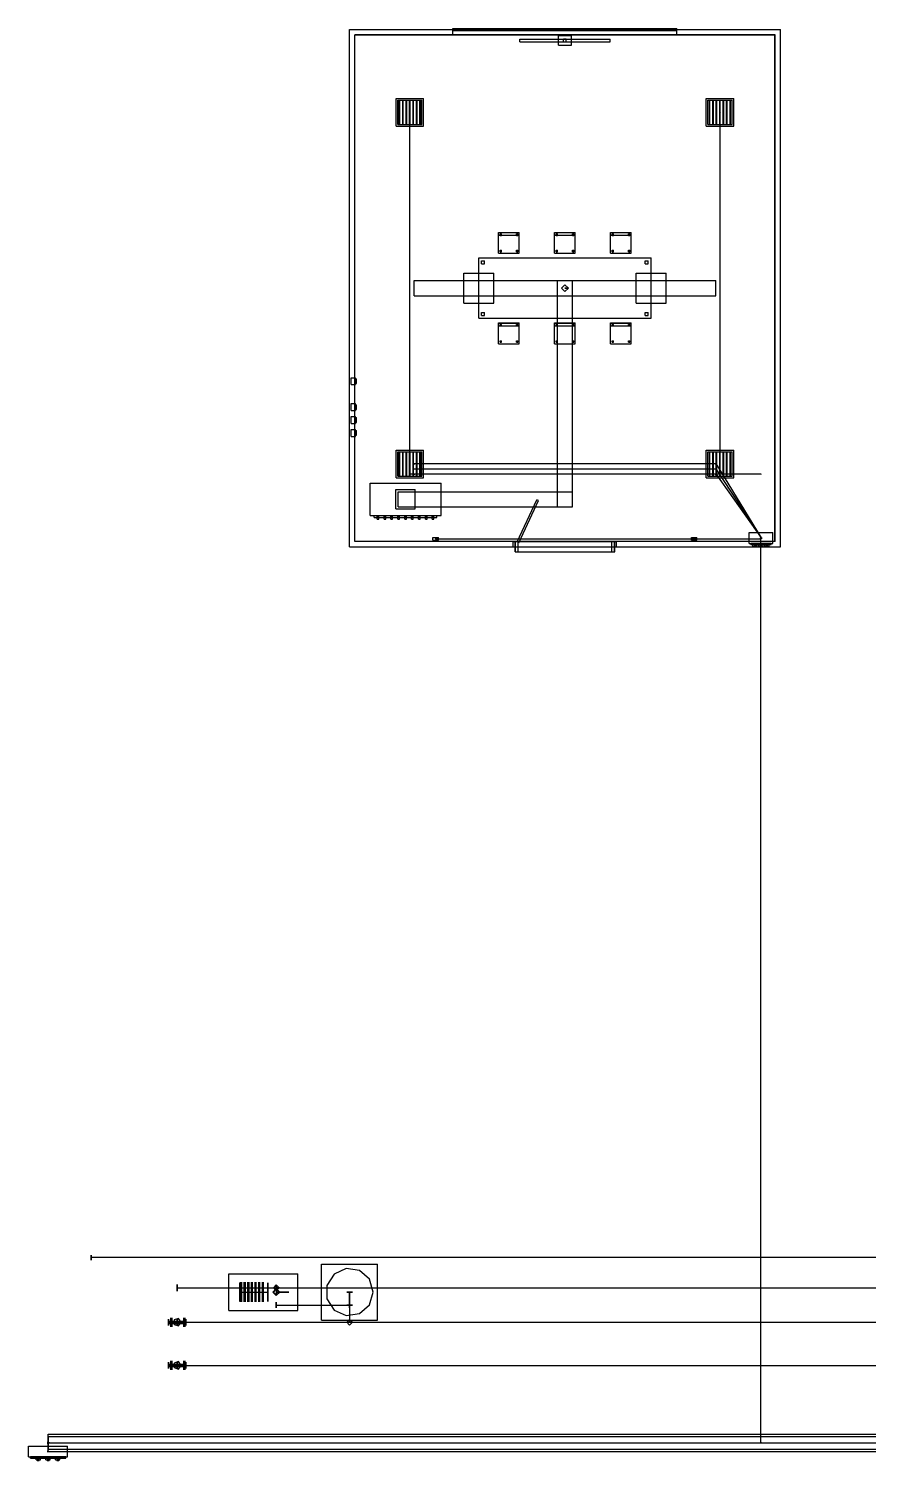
# Model space of a CAD drawing. Header units: millimetres. Extents: x -91450 to 91080, y -35205 to 6022.
# Drawn here: x -91450 to -71956, y -35205 to -1978 of the extents above; entities that cross this region are included whole.
import ezdxf

# ---------------------------------------------------------------- set-up
doc = ezdxf.new("R2010")
doc.units = ezdxf.units.MM

msp = doc.modelspace()

# ---------------------------------------------------------------- linework, layer by layer
at = {"layer": 'electrical'}
for p, q in [((-82592.21, -3920), (-82607.79, -3920)), ((-82607.79, -3920), (-82600, -3920)), ((-82600, -3920), (-82592.21, -3920)), ((-82600, -12320), (-82600, -3920)), ((-75392.21, -3920), (-75407.79, -3920)), ((-75407.79, -3920), (-75400, -3920)), ((-75400, -3920), (-75392.21, -3920)), ((-75400, -12320), (-75400, -3920)), ((-82500, -12091.26), (-82500, -12068.74)), ((-82500, -12068.74), (-82500, -12080)), ((-82500, -12080), (-82500, -12091.26)), ((-75500, -12080), (-82500, -12080)), ((-82500, -12211.26), (-82500, -12188.74)), ((-82500, -12188.74), (-82500, -12200)), ((-82500, -12200), (-82500, -12211.26)), ((-75500, -12200), (-82500, -12200)), ((-75488.9, -12073.23), (-75505.55, -12083.39)), ((-75505.55, -12083.39), (-75488.9, -12073.23)), ((-75505.55, -12083.39), (-75505.55, -12083.39)), ((-75489.13, -12192.87), (-75505.43, -12203.57)), ((-75505.43, -12203.57), (-75489.13, -12192.87)), ((-75505.43, -12203.57), (-75505.43, -12203.57)), ((-75500, -12091.26), (-75500, -12068.74)), ((-75500, -12068.74), (-75500, -12080)), ((-75500, -12080), (-75500, -12091.26)), ((-75500, -12080), (-75485.96, -12080)), ((-75485.96, -12080), (-75500, -12080)), ((-75500, -12211.26), (-75500, -12188.74)), ((-75500, -12188.74), (-75500, -12200)), ((-75500, -12200), (-75500, -12211.26)), ((-75500, -12200), (-75485.96, -12200)), ((-75485.96, -12200), (-75500, -12200)), ((-74439.13, -13792.87), (-75489.13, -12192.87)), ((-74438.9, -13793.23), (-75488.9, -12073.23)), ((-82592.21, -12320), (-82607.79, -12320)), ((-82607.79, -12320), (-82600, -12320)), ((-82600, -12327.79), (-82600, -12312.21)), ((-82600, -12312.21), (-82600, -12320)), ((-82600, -12320), (-82600, -12327.79)), ((-74450, -12320), (-82600, -12320)), ((-82600, -12320), (-82592.21, -12320)), ((-82500, -12331.26), (-82500, -12308.74)), ((-82500, -12308.74), (-82500, -12320)), ((-82500, -12320), (-82500, -12331.26)), ((-75500, -12320), (-82500, -12320)), ((-75489.4, -12312.48), (-75505.3, -12323.76)), ((-75505.3, -12323.76), (-75489.4, -12312.48)), ((-75505.3, -12323.76), (-75505.3, -12323.76)), ((-75500, -12331.26), (-75500, -12308.74)), ((-75500, -12308.74), (-75500, -12320)), ((-75500, -12320), (-75500, -12331.26)), ((-75500, -12320), (-75485.96, -12320)), ((-75485.96, -12320), (-75500, -12320)), ((-74439.4, -13792.48), (-75489.4, -12312.48)), ((-75392.21, -12320), (-75407.79, -12320)), ((-75407.79, -12320), (-75400, -12320)), ((-75400, -12320), (-75392.21, -12320)), ((-74450, -12327.79), (-74450, -12312.21)), ((-74450, -12312.21), (-74450, -12320)), ((-74450, -12320), (-74450, -12327.79)), ((-82065, -13850), (-82065, -13790)), ((-82065, -13790), (-81935, -13790)), ((-82065, -13850), (-81935, -13850)), ((-81991, -13820), (-82004.5, -13812.21)), ((-82004.5, -13812.21), (-82004.5, -13827.79)), ((-82004.5, -13827.79), (-81991, -13820)), ((-82000, -13827.79), (-82000, -13812.21)), ((-82000, -13812.21), (-82000, -13820)), ((-82000, -13820), (-74450, -13820)), ((-82000, -13820), (-82000, -13827.79)), ((-82000, -13820), (-81990.28, -13820)), ((-81990.28, -13820), (-82000, -13820)), ((-81935, -13850), (-81935, -13790)), ((-76065, -13850), (-76065, -13790)), ((-76065, -13790), (-75935, -13790)), ((-76065, -13850), (-75935, -13850)), ((-75991, -13820), (-76004.5, -13812.21)), ((-76004.5, -13812.21), (-76004.5, -13827.79)), ((-76004.5, -13827.79), (-75991, -13820)), ((-76000, -13827.79), (-76000, -13812.21)), ((-76000, -13812.21), (-76000, -13820)), ((-76000, -13820), (-74450, -13820)), ((-76000, -13820), (-76000, -13827.79)), ((-76000, -13820), (-75990.28, -13820)), ((-75990.28, -13820), (-76000, -13820)), ((-75935, -13850), (-75935, -13790)), ((-74725, -13925), (-74725, -13675)), ((-74725, -13675), (-74175, -13675)), ((-74725, -13925), (-74175, -13925)), ((-74685, -13952.5), (-74685, -13917.5)), ((-74685, -13917.5), (-74215, -13917.5)), ((-74685, -13952.5), (-74215, -13952.5)), ((-74637.5, -13990), (-74637.5, -13950)), ((-74637.5, -13950), (-74537.5, -13950)), ((-74537.5, -13990), (-74537.5, -13950)), ((-74500, -13990), (-74500, -13950)), ((-74500, -13950), (-74400, -13950)), ((-74468, -13800), (-74441, -13784.41)), ((-74441, -13815.59), (-74468, -13800)), ((-74434.41, -13800), (-74465.59, -13800)), ((-74465.59, -13800), (-74450, -13800)), ((-74437, -13800), (-74456.5, -13788.74)), ((-74456.5, -13788.74), (-74456.5, -13811.26)), ((-74437, -13800), (-74456.5, -13788.74)), ((-74456.5, -13788.74), (-74456.5, -13811.26)), ((-74437, -13800), (-74456.5, -13788.74)), ((-74456.5, -13788.74), (-74456.5, -13811.26)), ((-74456.5, -13811.26), (-74437, -13800)), ((-74456.5, -13811.26), (-74437, -13800)), ((-74456.5, -13811.26), (-74437, -13800)), ((-74438.9, -13793.23), (-74455.55, -13803.39)), ((-74455.55, -13803.39), (-74438.9, -13793.23)), ((-74455.55, -13803.39), (-74455.55, -13803.39)), ((-74439.13, -13792.87), (-74455.43, -13803.57)), ((-74455.43, -13803.57), (-74439.13, -13792.87)), ((-74455.43, -13803.57), (-74455.43, -13803.57)), ((-74439.4, -13792.48), (-74455.3, -13803.76)), ((-74455.3, -13803.76), (-74439.4, -13792.48)), ((-74455.3, -13803.76), (-74455.3, -13803.76)), ((-74450, -13800), (-74434.41, -13800)), ((-74450, -34800), (-74450, -13800)), ((-74450, -13800), (-74430.56, -13800)), ((-74430.56, -13800), (-74450, -13800)), ((-74450, -13800), (-74435.96, -13800)), ((-74435.96, -13800), (-74450, -13800)), ((-74450, -13800), (-74435.96, -13800)), ((-74435.96, -13800), (-74450, -13800)), ((-74450, -13800), (-74435.96, -13800)), ((-74435.96, -13800), (-74450, -13800)), ((-74450, -13827.79), (-74450, -13812.21)), ((-74450, -13812.21), (-74450, -13820)), ((-74450, -13827.79), (-74450, -13812.21)), ((-74450, -13812.21), (-74450, -13820)), ((-74450, -13820), (-74450, -13827.79)), ((-74450, -13820), (-74450, -13827.79)), ((-74441, -13784.41), (-74441, -13815.59)), ((-74400, -13990), (-74400, -13950)), ((-74362.5, -13990), (-74362.5, -13950)), ((-74362.5, -13950), (-74262.5, -13950)), ((-74262.5, -13990), (-74262.5, -13950)), ((-74215, -13952.5), (-74215, -13917.5)), ((-74175, -13925), (-74175, -13675)), ((-74637.5, -13990), (-74537.5, -13990)), ((-74564.12, -13980), (-74610.88, -13980)), ((-74610.88, -13980), (-74587.5, -13980)), ((-74564.12, -14005), (-74610.88, -14005)), ((-74610.88, -14005), (-74587.5, -14005)), ((-74587.5, -13980), (-74587.5, -14005)), ((-74587.5, -13980), (-74564.12, -13980)), ((-74587.5, -14005), (-74564.12, -14005)), ((-74500, -13990), (-74400, -13990)), ((-74426.62, -13980), (-74473.38, -13980)), ((-74473.38, -13980), (-74450, -13980)), ((-74426.62, -14005), (-74473.38, -14005)), ((-74473.38, -14005), (-74450, -14005)), ((-74450, -13980), (-74450, -14005)), ((-74450, -13980), (-74426.62, -13980)), ((-74450, -14005), (-74426.62, -14005)), ((-74362.5, -13990), (-74262.5, -13990)), ((-74289.12, -13980), (-74335.88, -13980)), ((-74335.88, -13980), (-74312.5, -13980)), ((-74289.12, -14005), (-74335.88, -14005)), ((-74335.88, -14005), (-74312.5, -14005)), ((-74312.5, -13980), (-74312.5, -14005)), ((-74312.5, -13980), (-74289.12, -13980)), ((-74312.5, -14005), (-74289.12, -14005)), ((-91450, -35125), (-91450, -34875)), ((-91450, -34875), (-90550, -34875)), ((-90978.35, -34800), (-91021.65, -34800)), ((-91021.65, -34800), (-91000, -34800)), ((-90975, -34800), (-91012.5, -34778.35)), ((-91012.5, -34778.35), (-91012.5, -34821.65)), ((-91012.5, -34821.65), (-90975, -34800)), ((-91000, -34650), (-91000, -34600)), ((-91000, -35000), (-91000, -34600)), ((-91000, -34600), (91000, -34600)), ((-91000, -34650), (-91000, -34950)), ((-91000, -34650), (91000, -34650)), ((-91000, -34815.59), (-91000, -34784.41)), ((-91000, -34784.41), (-91000, -34800)), ((-91000, -34800), (91000, -34800)), ((-91000, -34800), (-91000, -34815.59)), ((-91000, -34800), (-90978.35, -34800)), ((-91000, -35000), (-91000, -34800)), ((-91000, -34800), (-90973, -34800)), ((-90973, -34800), (-91000, -34800)), ((-90550, -35125), (-90550, -34875)), ((-74434.41, -34800), (-74465.59, -34800)), ((-74465.59, -34800), (-74450, -34800)), ((-74450, -34800), (-74434.41, -34800)), ((-91450, -35125), (-90550, -35125)), ((-91410, -35152.5), (-91410, -35117.5)), ((-91410, -35117.5), (-90590, -35117.5)), ((-91410, -35152.5), (-90590, -35152.5)), ((-91275, -35190), (-91275, -35150)), ((-91275, -35150), (-91175, -35150)), ((-91275, -35190), (-91175, -35190)), ((-91201.62, -35180), (-91248.38, -35180)), ((-91248.38, -35180), (-91225, -35180)), ((-91201.62, -35205), (-91248.38, -35205)), ((-91248.38, -35205), (-91225, -35205)), ((-91225, -35180), (-91225, -35205)), ((-91225, -35180), (-91201.62, -35180)), ((-91225, -35205), (-91201.62, -35205)), ((-91175, -35190), (-91175, -35150)), ((-91050, -35190), (-91050, -35150)), ((-91050, -35150), (-90950, -35150)), ((-91050, -35190), (-90950, -35190)), ((-90976.62, -35180), (-91023.38, -35180)), ((-91023.38, -35180), (-91000, -35180)), ((-90976.62, -35205), (-91023.38, -35205)), ((-91023.38, -35205), (-91000, -35205)), ((-90978.35, -35000), (-91021.65, -35000)), ((-91021.65, -35000), (-91000, -35000)), ((-91000, -35000), (-91000, -34950)), ((91000, -34950), (-91000, -34950)), ((-91000, -35000), (91000, -35000)), ((-91000, -35000), (-90978.35, -35000)), ((-91000, -35180), (-91000, -35205)), ((-91000, -35180), (-90976.62, -35180)), ((-91000, -35205), (-90976.62, -35205)), ((-90950, -35190), (-90950, -35150)), ((-90825, -35190), (-90825, -35150)), ((-90825, -35150), (-90725, -35150)), ((-90825, -35190), (-90725, -35190)), ((-90751.62, -35180), (-90798.38, -35180)), ((-90798.38, -35180), (-90775, -35180)), ((-90751.62, -35205), (-90798.38, -35205)), ((-90798.38, -35205), (-90775, -35205)), ((-90775, -35180), (-90775, -35205)), ((-90775, -35180), (-90751.62, -35180)), ((-90775, -35205), (-90751.62, -35205)), ((-90725, -35190), (-90725, -35150)), ((-90590, -35152.5), (-90590, -35117.5))]:
    msp.add_line(p, q, dxfattribs=at)
at = {"layer": 'hvac'}
for p, q in [((-82500, -8175), (-82500, -7825)), ((-82500, -7825), (-75500, -7825)), ((-81350, -8350), (-81350, -7650)), ((-81350, -7650), (-80650, -7650)), ((-80650, -8350), (-80650, -7650)), ((-79175, -13075), (-79175, -7825)), ((-79175, -7825), (-78825, -7825)), ((-78825, -13075), (-78825, -7825)), ((-77350, -8350), (-77350, -7650)), ((-77350, -7650), (-76650, -7650)), ((-76650, -8350), (-76650, -7650)), ((-75500, -8175), (-75500, -7825)), ((-82500, -8175), (-75500, -8175)), ((-81350, -8350), (-80650, -8350)), ((-77350, -8350), (-76650, -8350)), ((-83525, -13275), (-83525, -12525)), ((-83525, -12525), (-81875, -12525)), ((-81875, -13275), (-81875, -12525)), ((-82925, -13125), (-82925, -12675)), ((-82925, -12675), (-82475, -12675)), ((-82875, -13075), (-82875, -12725)), ((-82875, -12725), (-78825, -12725)), ((-82475, -13125), (-82475, -12675)), ((-78825, -13075), (-78825, -12725)), ((-83525, -13275), (-81875, -13275)), ((-83425, -13320), (-83425, -13280)), ((-83425, -13280), (-81975, -13280)), ((-82925, -13125), (-82475, -13125)), ((-82875, -13075), (-78825, -13075)), ((-81975, -13320), (-81975, -13280)), ((-79175, -13075), (-78825, -13075)), ((-83425, -13320), (-81975, -13320)), ((-83360, -13360), (-83360, -13300)), ((-83360, -13300), (-83320, -13300)), ((-83360, -13360), (-83320, -13360)), ((-83320, -13360), (-83320, -13300)), ((-83200, -13360), (-83200, -13300)), ((-83200, -13300), (-83160, -13300)), ((-83200, -13360), (-83160, -13360)), ((-83160, -13360), (-83160, -13300)), ((-83040, -13360), (-83040, -13300)), ((-83040, -13300), (-83000, -13300)), ((-83040, -13360), (-83000, -13360)), ((-83000, -13360), (-83000, -13300)), ((-82880, -13360), (-82880, -13300)), ((-82880, -13300), (-82840, -13300)), ((-82880, -13360), (-82840, -13360)), ((-82840, -13360), (-82840, -13300)), ((-82720, -13360), (-82720, -13300)), ((-82720, -13300), (-82680, -13300)), ((-82720, -13360), (-82680, -13360)), ((-82680, -13360), (-82680, -13300)), ((-82560, -13360), (-82560, -13300)), ((-82560, -13300), (-82520, -13300)), ((-82560, -13360), (-82520, -13360)), ((-82520, -13360), (-82520, -13300)), ((-82400, -13360), (-82400, -13300)), ((-82400, -13300), (-82360, -13300)), ((-82400, -13360), (-82360, -13360)), ((-82360, -13360), (-82360, -13300)), ((-82240, -13360), (-82240, -13300)), ((-82240, -13300), (-82200, -13300)), ((-82240, -13360), (-82200, -13360)), ((-82200, -13360), (-82200, -13300)), ((-82080, -13360), (-82080, -13300)), ((-82080, -13300), (-82040, -13300)), ((-82080, -13360), (-82040, -13360)), ((-82040, -13360), (-82040, -13300))]:
    msp.add_line(p, q, dxfattribs=at)
at = {"layer": 'interiors'}
for p, q in [((-81600, -2022.5), (-81600, -1977.5)), ((-81600, -1977.5), (-76400, -1977.5)), ((-76400, -2022.5), (-76400, -1977.5)), ((-84000, -14000), (-84000, -2000)), ((-84000, -2000), (-74000, -2000)), ((-74120, -2120), (-83880, -2120)), ((-83880, -13880), (-83880, -2120)), ((-83875, -13875), (-83875, -2125)), ((-83875, -2125), (-74125, -2125)), ((-81600, -2000), (-76400, -2000)), ((-81600, -2120), (-81600, -2000)), ((-81600, -2022.5), (-76400, -2022.5)), ((-81600, -2120), (-76400, -2120)), ((-80050, -2280), (-80050, -2220)), ((-80050, -2220), (-77950, -2220)), ((-80050, -2280), (-77950, -2280)), ((-79150, -2360), (-79150, -2140)), ((-79150, -2140), (-78850, -2140)), ((-79030, -2285), (-79030, -2215)), ((-79030, -2215), (-78970, -2215)), ((-79030, -2285), (-78970, -2285)), ((-78970, -2285), (-78970, -2215)), ((-78850, -2360), (-78850, -2140)), ((-77950, -2280), (-77950, -2220)), ((-76400, -2120), (-76400, -2000)), ((-74125, -13875), (-74125, -2125)), ((-74120, -13880), (-74120, -2120)), ((-74000, -14000), (-74000, -2000)), ((-79150, -2360), (-78850, -2360)), ((-80540, -6772.5), (-80540, -6707.5)), ((-80540, -6707.5), (-80060, -6707.5)), ((-80540, -7190), (-80540, -6710)), ((-80540, -6710), (-80060, -6710)), ((-80540, -6772.5), (-80060, -6772.5)), ((-80507.5, -6777.5), (-80507.5, -6742.5)), ((-80507.5, -6742.5), (-80472.5, -6742.5)), ((-80507.5, -6777.5), (-80472.5, -6777.5)), ((-80472.5, -6777.5), (-80472.5, -6742.5)), ((-80127.5, -6777.5), (-80127.5, -6742.5)), ((-80127.5, -6742.5), (-80092.5, -6742.5)), ((-80127.5, -6777.5), (-80092.5, -6777.5)), ((-80092.5, -6777.5), (-80092.5, -6742.5)), ((-80060, -6772.5), (-80060, -6707.5)), ((-80060, -7190), (-80060, -6710)), ((-79240, -6772.5), (-79240, -6707.5)), ((-79240, -6707.5), (-78760, -6707.5)), ((-79240, -7190), (-79240, -6710)), ((-79240, -6710), (-78760, -6710)), ((-79240, -6772.5), (-78760, -6772.5)), ((-79207.5, -6777.5), (-79207.5, -6742.5)), ((-79207.5, -6742.5), (-79172.5, -6742.5)), ((-79207.5, -6777.5), (-79172.5, -6777.5)), ((-79172.5, -6777.5), (-79172.5, -6742.5)), ((-78827.5, -6777.5), (-78827.5, -6742.5)), ((-78827.5, -6742.5), (-78792.5, -6742.5)), ((-78827.5, -6777.5), (-78792.5, -6777.5)), ((-78792.5, -6777.5), (-78792.5, -6742.5)), ((-78760, -6772.5), (-78760, -6707.5)), ((-78760, -7190), (-78760, -6710)), ((-77940, -6772.5), (-77940, -6707.5)), ((-77940, -6707.5), (-77460, -6707.5)), ((-77940, -7190), (-77940, -6710)), ((-77940, -6710), (-77460, -6710)), ((-77940, -6772.5), (-77460, -6772.5)), ((-77907.5, -6777.5), (-77907.5, -6742.5)), ((-77907.5, -6742.5), (-77872.5, -6742.5)), ((-77907.5, -6777.5), (-77872.5, -6777.5)), ((-77872.5, -6777.5), (-77872.5, -6742.5)), ((-77527.5, -6777.5), (-77527.5, -6742.5)), ((-77527.5, -6742.5), (-77492.5, -6742.5)), ((-77527.5, -6777.5), (-77492.5, -6777.5)), ((-77492.5, -6777.5), (-77492.5, -6742.5)), ((-77460, -6772.5), (-77460, -6707.5)), ((-77460, -7190), (-77460, -6710)), ((-81000, -8700), (-81000, -7300)), ((-81000, -7300), (-77000, -7300)), ((-80540, -7190), (-80060, -7190)), ((-80507.5, -7157.5), (-80507.5, -7122.5)), ((-80507.5, -7122.5), (-80472.5, -7122.5)), ((-80507.5, -7157.5), (-80472.5, -7157.5)), ((-80472.5, -7157.5), (-80472.5, -7122.5)), ((-80127.5, -7157.5), (-80127.5, -7122.5)), ((-80127.5, -7122.5), (-80092.5, -7122.5)), ((-80127.5, -7157.5), (-80092.5, -7157.5)), ((-80092.5, -7157.5), (-80092.5, -7122.5)), ((-79240, -7190), (-78760, -7190)), ((-79207.5, -7157.5), (-79207.5, -7122.5)), ((-79207.5, -7122.5), (-79172.5, -7122.5)), ((-79207.5, -7157.5), (-79172.5, -7157.5)), ((-79172.5, -7157.5), (-79172.5, -7122.5)), ((-78827.5, -7157.5), (-78827.5, -7122.5)), ((-78827.5, -7122.5), (-78792.5, -7122.5)), ((-78827.5, -7157.5), (-78792.5, -7157.5)), ((-78792.5, -7157.5), (-78792.5, -7122.5)), ((-77940, -7190), (-77460, -7190)), ((-77907.5, -7157.5), (-77907.5, -7122.5)), ((-77907.5, -7122.5), (-77872.5, -7122.5)), ((-77907.5, -7157.5), (-77872.5, -7157.5)), ((-77872.5, -7157.5), (-77872.5, -7122.5)), ((-77527.5, -7157.5), (-77527.5, -7122.5)), ((-77527.5, -7122.5), (-77492.5, -7122.5)), ((-77527.5, -7157.5), (-77492.5, -7157.5)), ((-77492.5, -7157.5), (-77492.5, -7122.5)), ((-77000, -8700), (-77000, -7300)), ((-80935, -7435), (-80935, -7365)), ((-80935, -7365), (-80865, -7365)), ((-80935, -7435), (-80865, -7435)), ((-80865, -7435), (-80865, -7365)), ((-77135, -7435), (-77135, -7365)), ((-77135, -7365), (-77065, -7365)), ((-77135, -7435), (-77065, -7435)), ((-77065, -7435), (-77065, -7365)), ((-80935, -8635), (-80935, -8565)), ((-80935, -8565), (-80865, -8565)), ((-80935, -8635), (-80865, -8635)), ((-80865, -8635), (-80865, -8565)), ((-77135, -8635), (-77135, -8565)), ((-77135, -8565), (-77065, -8565)), ((-77135, -8635), (-77065, -8635)), ((-77065, -8635), (-77065, -8565)), ((-81000, -8700), (-77000, -8700)), ((-80540, -8872.5), (-80540, -8807.5)), ((-80540, -8807.5), (-80060, -8807.5)), ((-80540, -9290), (-80540, -8810)), ((-80540, -8810), (-80060, -8810)), ((-80540, -8872.5), (-80060, -8872.5)), ((-80507.5, -8877.5), (-80507.5, -8842.5)), ((-80507.5, -8842.5), (-80472.5, -8842.5)), ((-80507.5, -8877.5), (-80472.5, -8877.5)), ((-80472.5, -8877.5), (-80472.5, -8842.5)), ((-80127.5, -8877.5), (-80127.5, -8842.5)), ((-80127.5, -8842.5), (-80092.5, -8842.5)), ((-80127.5, -8877.5), (-80092.5, -8877.5)), ((-80092.5, -8877.5), (-80092.5, -8842.5)), ((-80060, -8872.5), (-80060, -8807.5)), ((-80060, -9290), (-80060, -8810)), ((-79240, -8872.5), (-79240, -8807.5)), ((-79240, -8807.5), (-78760, -8807.5)), ((-79240, -9290), (-79240, -8810)), ((-79240, -8810), (-78760, -8810)), ((-79240, -8872.5), (-78760, -8872.5)), ((-79207.5, -8877.5), (-79207.5, -8842.5)), ((-79207.5, -8842.5), (-79172.5, -8842.5)), ((-79207.5, -8877.5), (-79172.5, -8877.5)), ((-79172.5, -8877.5), (-79172.5, -8842.5)), ((-78827.5, -8877.5), (-78827.5, -8842.5)), ((-78827.5, -8842.5), (-78792.5, -8842.5)), ((-78827.5, -8877.5), (-78792.5, -8877.5)), ((-78792.5, -8877.5), (-78792.5, -8842.5)), ((-78760, -8872.5), (-78760, -8807.5)), ((-78760, -9290), (-78760, -8810)), ((-77940, -8872.5), (-77940, -8807.5)), ((-77940, -8807.5), (-77460, -8807.5)), ((-77940, -9290), (-77940, -8810)), ((-77940, -8810), (-77460, -8810)), ((-77940, -8872.5), (-77460, -8872.5)), ((-77907.5, -8877.5), (-77907.5, -8842.5)), ((-77907.5, -8842.5), (-77872.5, -8842.5)), ((-77907.5, -8877.5), (-77872.5, -8877.5)), ((-77872.5, -8877.5), (-77872.5, -8842.5)), ((-77527.5, -8877.5), (-77527.5, -8842.5)), ((-77527.5, -8842.5), (-77492.5, -8842.5)), ((-77527.5, -8877.5), (-77492.5, -8877.5)), ((-77492.5, -8877.5), (-77492.5, -8842.5)), ((-77460, -8872.5), (-77460, -8807.5)), ((-77460, -9290), (-77460, -8810)), ((-80540, -9290), (-80060, -9290)), ((-80507.5, -9257.5), (-80507.5, -9222.5)), ((-80507.5, -9222.5), (-80472.5, -9222.5)), ((-80507.5, -9257.5), (-80472.5, -9257.5)), ((-80472.5, -9257.5), (-80472.5, -9222.5)), ((-80127.5, -9257.5), (-80127.5, -9222.5)), ((-80127.5, -9222.5), (-80092.5, -9222.5)), ((-80127.5, -9257.5), (-80092.5, -9257.5)), ((-80092.5, -9257.5), (-80092.5, -9222.5)), ((-79240, -9290), (-78760, -9290)), ((-79207.5, -9257.5), (-79207.5, -9222.5)), ((-79207.5, -9222.5), (-79172.5, -9222.5)), ((-79207.5, -9257.5), (-79172.5, -9257.5)), ((-79172.5, -9257.5), (-79172.5, -9222.5)), ((-78827.5, -9257.5), (-78827.5, -9222.5)), ((-78827.5, -9222.5), (-78792.5, -9222.5)), ((-78827.5, -9257.5), (-78792.5, -9257.5)), ((-78792.5, -9257.5), (-78792.5, -9222.5)), ((-77940, -9290), (-77460, -9290)), ((-77907.5, -9257.5), (-77907.5, -9222.5)), ((-77907.5, -9222.5), (-77872.5, -9222.5)), ((-77907.5, -9257.5), (-77872.5, -9257.5)), ((-77872.5, -9257.5), (-77872.5, -9222.5)), ((-77527.5, -9257.5), (-77527.5, -9222.5)), ((-77527.5, -9222.5), (-77492.5, -9222.5)), ((-77527.5, -9257.5), (-77492.5, -9257.5)), ((-77492.5, -9257.5), (-77492.5, -9222.5)), ((-80110.39, -13890.49), (-79653.96, -12911.68)), ((-80069.61, -13909.51), (-79613.18, -12930.7)), ((-79613.18, -12930.7), (-79653.96, -12911.68)), ((-74120, -13880), (-83880, -13880)), ((-80200, -13880), (-83880, -13880)), ((-83875, -13875), (-74125, -13875)), ((-80200, -14000), (-80200, -13880)), ((-80200, -13880), (-77800, -13880)), ((-80155, -14120), (-80155, -13880)), ((-80155, -13880), (-80085, -13880)), ((-80150, -14120), (-80150, -13880)), ((-80150, -13880), (-77850, -13880)), ((-80069.61, -13909.51), (-80110.39, -13890.49)), ((-80085, -14120), (-80085, -13880)), ((-77915, -14120), (-77915, -13880)), ((-77915, -13880), (-77845, -13880)), ((-77850, -14120), (-77850, -13880)), ((-77845, -14120), (-77845, -13880)), ((-77800, -14000), (-77800, -13880)), ((-74120, -13880), (-77800, -13880)), ((-84000, -14000), (-80200, -14000)), ((-84000, -14000), (-74000, -14000)), ((-80200, -14000), (-77800, -14000)), ((-80155, -14120), (-80085, -14120)), ((-80150, -14120), (-77850, -14120)), ((-77915, -14120), (-77845, -14120)), ((-77800, -14000), (-74000, -14000))]:
    msp.add_line(p, q, dxfattribs=at)
at = {"layer": 'lighting'}
for p, q in [((-82920, -4240), (-82920, -3600)), ((-82920, -3600), (-82280, -3600)), ((-82880, -4200), (-82880, -3640)), ((-82880, -3640), (-82320, -3640)), ((-82846, -4190), (-82846, -3650)), ((-82846, -3650), (-82834, -3650)), ((-82834, -4190), (-82834, -3650)), ((-82766, -4190), (-82766, -3650)), ((-82766, -3650), (-82754, -3650)), ((-82754, -4190), (-82754, -3650)), ((-82686, -4190), (-82686, -3650)), ((-82686, -3650), (-82674, -3650)), ((-82674, -4190), (-82674, -3650)), ((-82606, -4190), (-82606, -3650)), ((-82606, -3650), (-82594, -3650)), ((-82594, -4190), (-82594, -3650)), ((-82526, -4190), (-82526, -3650)), ((-82526, -3650), (-82514, -3650)), ((-82514, -4190), (-82514, -3650)), ((-82446, -4190), (-82446, -3650)), ((-82446, -3650), (-82434, -3650)), ((-82434, -4190), (-82434, -3650)), ((-82366, -4190), (-82366, -3650)), ((-82366, -3650), (-82354, -3650)), ((-82354, -4190), (-82354, -3650)), ((-82320, -4200), (-82320, -3640)), ((-82280, -4240), (-82280, -3600)), ((-75720, -4240), (-75720, -3600)), ((-75720, -3600), (-75080, -3600)), ((-75680, -4200), (-75680, -3640)), ((-75680, -3640), (-75120, -3640)), ((-75646, -4190), (-75646, -3650)), ((-75646, -3650), (-75634, -3650)), ((-75634, -4190), (-75634, -3650)), ((-75566, -4190), (-75566, -3650)), ((-75566, -3650), (-75554, -3650)), ((-75554, -4190), (-75554, -3650)), ((-75486, -4190), (-75486, -3650)), ((-75486, -3650), (-75474, -3650)), ((-75474, -4190), (-75474, -3650)), ((-75406, -4190), (-75406, -3650)), ((-75406, -3650), (-75394, -3650)), ((-75394, -4190), (-75394, -3650)), ((-75326, -4190), (-75326, -3650)), ((-75326, -3650), (-75314, -3650)), ((-75314, -4190), (-75314, -3650)), ((-75246, -4190), (-75246, -3650)), ((-75246, -3650), (-75234, -3650)), ((-75234, -4190), (-75234, -3650)), ((-75166, -4190), (-75166, -3650)), ((-75166, -3650), (-75154, -3650)), ((-75154, -4190), (-75154, -3650)), ((-75120, -4200), (-75120, -3640)), ((-75080, -4240), (-75080, -3600)), ((-82591, -3920), (-82604.5, -3912.21)), ((-82604.5, -3912.21), (-82604.5, -3927.79)), ((-82604.5, -3927.79), (-82591, -3920)), ((-75391, -3920), (-75404.5, -3912.21)), ((-75404.5, -3912.21), (-75404.5, -3927.79)), ((-75404.5, -3927.79), (-75391, -3920)), ((-82920, -4240), (-82280, -4240)), ((-82880, -4200), (-82320, -4200)), ((-82846, -4190), (-82834, -4190)), ((-82766, -4190), (-82754, -4190)), ((-82686, -4190), (-82674, -4190)), ((-82606, -4190), (-82594, -4190)), ((-82526, -4190), (-82514, -4190)), ((-82446, -4190), (-82434, -4190)), ((-82366, -4190), (-82354, -4190)), ((-75720, -4240), (-75080, -4240)), ((-75680, -4200), (-75120, -4200)), ((-75646, -4190), (-75634, -4190)), ((-75566, -4190), (-75554, -4190)), ((-75486, -4190), (-75474, -4190)), ((-75406, -4190), (-75394, -4190)), ((-75326, -4190), (-75314, -4190)), ((-75246, -4190), (-75234, -4190)), ((-75166, -4190), (-75154, -4190)), ((-82920, -12400), (-82920, -11760)), ((-82920, -11760), (-82280, -11760)), ((-82880, -12360), (-82880, -11800)), ((-82880, -11800), (-82320, -11800)), ((-82846, -12350), (-82846, -11810)), ((-82846, -11810), (-82834, -11810)), ((-82834, -12350), (-82834, -11810)), ((-82766, -12350), (-82766, -11810)), ((-82766, -11810), (-82754, -11810)), ((-82754, -12350), (-82754, -11810)), ((-82686, -12350), (-82686, -11810)), ((-82686, -11810), (-82674, -11810)), ((-82674, -12350), (-82674, -11810)), ((-82606, -12350), (-82606, -11810)), ((-82606, -11810), (-82594, -11810)), ((-82594, -12350), (-82594, -11810)), ((-82526, -12350), (-82526, -11810)), ((-82526, -11810), (-82514, -11810)), ((-82514, -12350), (-82514, -11810)), ((-82446, -12350), (-82446, -11810)), ((-82446, -11810), (-82434, -11810)), ((-82434, -12350), (-82434, -11810)), ((-82366, -12350), (-82366, -11810)), ((-82366, -11810), (-82354, -11810)), ((-82354, -12350), (-82354, -11810)), ((-82320, -12360), (-82320, -11800)), ((-82280, -12400), (-82280, -11760)), ((-75720, -12400), (-75720, -11760)), ((-75720, -11760), (-75080, -11760)), ((-75680, -12360), (-75680, -11800)), ((-75680, -11800), (-75120, -11800)), ((-75646, -12350), (-75646, -11810)), ((-75646, -11810), (-75634, -11810)), ((-75634, -12350), (-75634, -11810)), ((-75566, -12350), (-75566, -11810)), ((-75566, -11810), (-75554, -11810)), ((-75554, -12350), (-75554, -11810)), ((-75486, -12350), (-75486, -11810)), ((-75486, -11810), (-75474, -11810)), ((-75474, -12350), (-75474, -11810)), ((-75406, -12350), (-75406, -11810)), ((-75406, -11810), (-75394, -11810)), ((-75394, -12350), (-75394, -11810)), ((-75326, -12350), (-75326, -11810)), ((-75326, -11810), (-75314, -11810)), ((-75314, -12350), (-75314, -11810)), ((-75246, -12350), (-75246, -11810)), ((-75246, -11810), (-75234, -11810)), ((-75234, -12350), (-75234, -11810)), ((-75166, -12350), (-75166, -11810)), ((-75166, -11810), (-75154, -11810)), ((-75154, -12350), (-75154, -11810)), ((-75120, -12360), (-75120, -11800)), ((-75080, -12400), (-75080, -11760)), ((-82591, -12080), (-82604.5, -12072.21)), ((-82604.5, -12072.21), (-82604.5, -12087.79)), ((-82604.5, -12087.79), (-82591, -12080)), ((-75391, -12080), (-75404.5, -12072.21)), ((-75404.5, -12072.21), (-75404.5, -12087.79)), ((-75404.5, -12087.79), (-75391, -12080)), ((-82920, -12400), (-82280, -12400)), ((-82880, -12360), (-82320, -12360)), ((-82846, -12350), (-82834, -12350)), ((-82766, -12350), (-82754, -12350)), ((-82686, -12350), (-82674, -12350)), ((-82606, -12350), (-82594, -12350)), ((-82526, -12350), (-82514, -12350)), ((-82446, -12350), (-82434, -12350)), ((-82366, -12350), (-82354, -12350)), ((-75720, -12400), (-75080, -12400)), ((-75680, -12360), (-75120, -12360)), ((-75646, -12350), (-75634, -12350)), ((-75566, -12350), (-75554, -12350)), ((-75486, -12350), (-75474, -12350)), ((-75406, -12350), (-75394, -12350)), ((-75326, -12350), (-75314, -12350)), ((-75246, -12350), (-75234, -12350)), ((-75166, -12350), (-75154, -12350))]:
    msp.add_line(p, q, dxfattribs=at)
at = {"layer": 'sensors'}
for p, q in [((-79000, -7920), (-79080, -8000)), ((-78920, -8000), (-79000, -7920)), ((-79080, -8000), (-79000, -8080)), ((-79000, -8080), (-78920, -8000)), ((-79000, -8000), (-78935, -8000)), ((-78935, -8000), (-79000, -8000)), ((-83960, -10240), (-83960, -10080)), ((-83960, -10080), (-83860, -10080)), ((-83960, -10240), (-83860, -10240)), ((-83860, -10240), (-83860, -10080)), ((-83855, -10215), (-83855, -10105)), ((-83855, -10105), (-83835, -10105)), ((-83855, -10215), (-83835, -10215)), ((-83835, -10215), (-83835, -10105)), ((-83960, -10840), (-83960, -10680)), ((-83960, -10680), (-83860, -10680)), ((-83960, -10840), (-83860, -10840)), ((-83860, -10840), (-83860, -10680)), ((-83855, -10815), (-83855, -10705)), ((-83855, -10705), (-83835, -10705)), ((-83855, -10815), (-83835, -10815)), ((-83835, -10815), (-83835, -10705)), ((-83960, -11140), (-83960, -10980)), ((-83960, -10980), (-83860, -10980)), ((-83960, -11140), (-83860, -11140)), ((-83960, -11440), (-83960, -11280)), ((-83960, -11280), (-83860, -11280)), ((-83860, -11140), (-83860, -10980)), ((-83860, -11440), (-83860, -11280)), ((-83855, -11115), (-83855, -11005)), ((-83855, -11005), (-83835, -11005)), ((-83855, -11115), (-83835, -11115)), ((-83835, -11115), (-83835, -11005)), ((-83960, -11440), (-83860, -11440)), ((-83855, -11415), (-83855, -11305)), ((-83855, -11305), (-83835, -11305)), ((-83855, -11415), (-83835, -11415)), ((-83835, -11415), (-83835, -11305))]:
    msp.add_line(p, q, dxfattribs=at)
at = {"layer": 'water'}
for p, q in [((-90000, -30500), (-90000, -30445)), ((-90000, -30445), (-90000, -30500)), ((-90000, -30500), (-90000, -30445)), ((-90000, -30445), (-90000, -30500)), ((-90000, -30500), (-90000, -30555)), ((-90000, -30555), (-90000, -30500)), ((70450, -30500), (-90000, -30500)), ((-90000, -30500), (-90000, -30555)), ((-90000, -30555), (-90000, -30500)), ((82950, -30500), (-90000, -30500)), ((-86800, -31725), (-86800, -30875)), ((-86800, -30875), (-85200, -30875)), ((-85200, -31725), (-85200, -30875)), ((-84650, -31950), (-84650, -30650)), ((-84650, -30650), (-83350, -30650)), ((-84360.17, -30884.34), (-84527.72, -31145.05)), ((-84078.27, -30755.6), (-84360.17, -30884.34)), ((-83771.52, -30799.7), (-84078.27, -30755.6)), ((-83537.31, -31002.65), (-83771.52, -30799.7)), ((-83350, -31950), (-83350, -30650)), ((-88000, -31200), (-88000, -31120)), ((-88000, -31120), (-88000, -31200)), ((-88000, -31200), (-88000, -31135)), ((-88000, -31135), (-88000, -31200)), ((-88000, -31200), (-85700, -31200)), ((-88000, -31200), (-88000, -31265)), ((-88000, -31265), (-88000, -31200)), ((-88000, -31200), (91000, -31200)), ((-88000, -31200), (-88000, -31280)), ((-88000, -31280), (-88000, -31200)), ((-86550, -31204.55), (-86550, -31085.52)), ((-86550, -31085.52), (-86550, -31128)), ((-86550, -31128), (-86550, -31300)), ((-86550, -31395.45), (-86550, -31204.55)), ((-86530, -31198.04), (-86530, -31070.89)), ((-86530, -31070.89), (-86530, -31116.27)), ((-86530, -31116.27), (-86530, -31300)), ((-86530, -31401.96), (-86530, -31198.04)), ((-86512, -31198.04), (-86512, -31070.89)), ((-86512, -31070.89), (-86512, -31116.27)), ((-86512, -31116.27), (-86512, -31300)), ((-86512, -31401.96), (-86512, -31198.04)), ((-86445, -31198.04), (-86445, -31070.89)), ((-86445, -31070.89), (-86445, -31116.27)), ((-86445, -31116.27), (-86445, -31300)), ((-86445, -31401.96), (-86445, -31198.04)), ((-86427, -31198.04), (-86427, -31070.89)), ((-86427, -31070.89), (-86427, -31116.27)), ((-86427, -31116.27), (-86427, -31300)), ((-86427, -31401.96), (-86427, -31198.04)), ((-86360, -31198.04), (-86360, -31070.89)), ((-86360, -31070.89), (-86360, -31116.27)), ((-86360, -31116.27), (-86360, -31300)), ((-86360, -31401.96), (-86360, -31198.04)), ((-86342, -31198.04), (-86342, -31070.89)), ((-86342, -31070.89), (-86342, -31116.27)), ((-86342, -31116.27), (-86342, -31300)), ((-86342, -31401.96), (-86342, -31198.04)), ((-86275, -31198.04), (-86275, -31070.89)), ((-86275, -31070.89), (-86275, -31116.27)), ((-86275, -31116.27), (-86275, -31300)), ((-86275, -31401.96), (-86275, -31198.04)), ((-86257, -31198.04), (-86257, -31070.89)), ((-86257, -31070.89), (-86257, -31116.27)), ((-86257, -31116.27), (-86257, -31300)), ((-86257, -31401.96), (-86257, -31198.04)), ((-86190, -31198.04), (-86190, -31070.89)), ((-86190, -31070.89), (-86190, -31116.27)), ((-86190, -31116.27), (-86190, -31300)), ((-86190, -31401.96), (-86190, -31198.04)), ((-86172, -31198.04), (-86172, -31070.89)), ((-86172, -31070.89), (-86172, -31116.27)), ((-86172, -31116.27), (-86172, -31300)), ((-86172, -31401.96), (-86172, -31198.04)), ((-86105, -31198.04), (-86105, -31070.89)), ((-86105, -31070.89), (-86105, -31116.27)), ((-86105, -31116.27), (-86105, -31300)), ((-86105, -31401.96), (-86105, -31198.04)), ((-86087, -31198.04), (-86087, -31070.89)), ((-86087, -31070.89), (-86087, -31116.27)), ((-86087, -31116.27), (-86087, -31300)), ((-86087, -31401.96), (-86087, -31198.04)), ((-86020, -31198.04), (-86020, -31070.89)), ((-86020, -31070.89), (-86020, -31116.27)), ((-86020, -31116.27), (-86020, -31300)), ((-86020, -31401.96), (-86020, -31198.04)), ((-86002, -31198.04), (-86002, -31070.89)), ((-86002, -31070.89), (-86002, -31116.27)), ((-86002, -31116.27), (-86002, -31300)), ((-86002, -31401.96), (-86002, -31198.04)), ((-85900, -31204.55), (-85900, -31085.52)), ((-85900, -31085.52), (-85900, -31128)), ((-85900, -31128), (-85900, -31300)), ((-85900, -31395.45), (-85900, -31204.55)), ((-85700, -31220), (-85780, -31300)), ((-85765, -31200), (-85700, -31135.08)), ((-85700, -31264.92), (-85765, -31200)), ((-85700, -31200), (-85700, -31135)), ((-85700, -31135), (-85700, -31200)), ((-85700, -31135.08), (-85635, -31200)), ((-85700, -31200), (-85700, -31265)), ((-85700, -31265), (-85700, -31200)), ((-85635, -31200), (-85700, -31264.92)), ((-85700, -31200), (-85629.8, -31200)), ((-85629.8, -31200), (-85700, -31200)), ((-85620, -31300), (-85700, -31220)), ((-84527.72, -31145.05), (-84527.72, -31454.95)), ((-83450, -31300), (-83537.31, -31002.65)), ((-86550, -31300), (-85900, -31300)), ((-86550, -31300), (-86550, -31472)), ((-86550, -31514.48), (-86550, -31395.45)), ((-86550, -31472), (-86550, -31514.48)), ((-86530, -31300), (-86512, -31300)), ((-86530, -31300), (-86530, -31483.73)), ((-86530, -31529.11), (-86530, -31401.96)), ((-86530, -31483.73), (-86530, -31529.11)), ((-86512, -31300), (-86512, -31483.73)), ((-86512, -31529.11), (-86512, -31401.96)), ((-86512, -31483.73), (-86512, -31529.11)), ((-86445, -31300), (-86427, -31300)), ((-86445, -31300), (-86445, -31483.73)), ((-86445, -31529.11), (-86445, -31401.96)), ((-86445, -31483.73), (-86445, -31529.11)), ((-86427, -31300), (-86427, -31483.73)), ((-86427, -31529.11), (-86427, -31401.96)), ((-86427, -31483.73), (-86427, -31529.11)), ((-86360, -31300), (-86342, -31300)), ((-86360, -31300), (-86360, -31483.73)), ((-86360, -31529.11), (-86360, -31401.96)), ((-86360, -31483.73), (-86360, -31529.11)), ((-86342, -31300), (-86342, -31483.73)), ((-86342, -31529.11), (-86342, -31401.96)), ((-86342, -31483.73), (-86342, -31529.11)), ((-86275, -31300), (-86257, -31300)), ((-86275, -31300), (-86275, -31483.73)), ((-86275, -31529.11), (-86275, -31401.96)), ((-86275, -31483.73), (-86275, -31529.11)), ((-86257, -31300), (-86257, -31483.73)), ((-86257, -31529.11), (-86257, -31401.96)), ((-86257, -31483.73), (-86257, -31529.11)), ((-86190, -31300), (-86172, -31300)), ((-86190, -31300), (-86190, -31483.73)), ((-86190, -31529.11), (-86190, -31401.96)), ((-86190, -31483.73), (-86190, -31529.11)), ((-86172, -31300), (-86172, -31483.73)), ((-86172, -31529.11), (-86172, -31401.96)), ((-86172, -31483.73), (-86172, -31529.11)), ((-86105, -31300), (-86087, -31300)), ((-86105, -31300), (-86105, -31483.73)), ((-86105, -31529.11), (-86105, -31401.96)), ((-86105, -31483.73), (-86105, -31529.11)), ((-86087, -31300), (-86087, -31483.73)), ((-86087, -31529.11), (-86087, -31401.96)), ((-86087, -31483.73), (-86087, -31529.11)), ((-86020, -31300), (-86002, -31300)), ((-86020, -31300), (-86020, -31483.73)), ((-86020, -31529.11), (-86020, -31401.96)), ((-86020, -31483.73), (-86020, -31529.11)), ((-86002, -31300), (-86002, -31483.73)), ((-86002, -31529.11), (-86002, -31401.96)), ((-86002, -31483.73), (-86002, -31529.11)), ((-85900, -31300), (-85900, -31472)), ((-85900, -31514.48), (-85900, -31395.45)), ((-85900, -31472), (-85900, -31514.48)), ((-85780, -31300), (-85700, -31380)), ((-85765, -31300), (-85700, -31235.08)), ((-85700, -31364.92), (-85765, -31300)), ((-85700, -31235.08), (-85635, -31300)), ((-85700, -31264.92), (-85700, -31364.92)), ((-85700, -31300), (-85494.94, -31300)), ((-85494.94, -31300), (-85700, -31300)), ((-85700, -31380), (-85620, -31300)), ((-85635, -31300), (-85700, -31364.92)), ((-85700, -31600), (-85700, -31535)), ((-85700, -31535), (-85700, -31600)), ((-85494.94, -31300), (-85410, -31300)), ((-85410, -31300), (-85494.94, -31300)), ((-84527.72, -31454.95), (-84360.17, -31715.66)), ((-84000, -31300), (-84065, -31300)), ((-84065, -31300), (-84000, -31300)), ((-84000, -31300), (-83935, -31300)), ((-83935, -31300), (-84000, -31300)), ((-84000, -31600), (-84000, -31300)), ((-84000, -31300), (-84000, -32000)), ((-84000, -31600), (-84000, -31535)), ((-84000, -31535), (-84000, -31600)), ((-83537.31, -31597.35), (-83450, -31300)), ((-88150, -31935.34), (-88150, -31895.38)), ((-88150, -31895.38), (-88150, -32000)), ((-88125, -31935.34), (-88125, -31895.38)), ((-88125, -31895.38), (-88125, -32000)), ((-87850, -31935.34), (-87850, -31895.38)), ((-87850, -31895.38), (-87850, -32000)), ((-87825, -31935.34), (-87825, -31895.38)), ((-87825, -31895.38), (-87825, -32000)), ((-86800, -31725), (-85200, -31725)), ((-85700, -31600), (-84000, -31600)), ((-85700, -31600), (-85700, -31665)), ((-85700, -31665), (-85700, -31600)), ((-84360.17, -31715.66), (-84078.27, -31844.4)), ((-84078.27, -31844.4), (-83771.52, -31800.3)), ((-84000, -31600), (-84065, -31600)), ((-84065, -31600), (-84000, -31600)), ((-84000, -31600), (-84000, -31665)), ((-84000, -31665), (-84000, -31600)), ((-84000, -31600), (-83935, -31600)), ((-83935, -31600), (-84000, -31600)), ((-84000, -31600), (-83929.8, -31600)), ((-83929.8, -31600), (-84000, -31600)), ((-83771.52, -31800.3), (-83537.31, -31597.35)), ((-88200, -32000), (-88200, -31925)), ((-88200, -31925), (-88200, -32000)), ((-88200, -32000), (-87800, -32000)), ((-88200, -32000), (-88200, -32075)), ((-88200, -32075), (-88200, -32000)), ((-88190, -32025), (-88190, -31975)), ((-88190, -31975), (-87810, -31975)), ((-88190, -32025), (-87810, -32025)), ((-88150, -32064.66), (-88150, -31935.34)), ((-88150, -32000), (-88125, -32000)), ((-88150, -32000), (-88150, -32104.62)), ((-88150, -32104.62), (-88150, -32064.66)), ((-88125, -32064.66), (-88125, -31935.34)), ((-88125, -32000), (-88125, -32104.62)), ((-88125, -32104.62), (-88125, -32064.66)), ((-87972.19, -31914.4), (-88072.81, -31947.1)), ((-88072.81, -31947.1), (-88072.81, -32052.9)), ((-88072.81, -32052.9), (-87972.19, -32085.6)), ((-88000, -32000), (-88000, -31920)), ((-88000, -31920), (-88000, -32000)), ((-88000, -32000), (91000, -32000)), ((-88000, -32000), (-88000, -32080)), ((-88000, -32080), (-88000, -32000)), ((-87910, -32000), (-87972.19, -31914.4)), ((-87972.19, -32085.6), (-87910, -32000)), ((-87850, -32064.66), (-87850, -31935.34)), ((-87850, -32000), (-87825, -32000)), ((-87850, -32000), (-87850, -32104.62)), ((-87850, -32104.62), (-87850, -32064.66)), ((-87825, -32064.66), (-87825, -31935.34)), ((-87825, -32000), (-87825, -32104.62)), ((-87825, -32104.62), (-87825, -32064.66)), ((-87810, -32025), (-87810, -31975)), ((-87800, -32000), (-87800, -31925)), ((-87800, -31925), (-87800, -32000)), ((-87800, -32000), (-87800, -32075)), ((-87800, -32075), (-87800, -32000)), ((-84650, -31950), (-83350, -31950)), ((-84000, -31935), (-84065, -32000)), ((-84000, -32000), (-84065, -32000)), ((-84065, -32000), (-84000, -32000)), ((-84065, -32000), (-84000, -32065)), ((-83935, -32000), (-84000, -31935)), ((-84000, -32000), (-83935, -32000)), ((-83935, -32000), (-84000, -32000)), ((-84000, -32065), (-83935, -32000)), ((-84000, -32000), (-83929.8, -32000)), ((-83929.8, -32000), (-84000, -32000)), ((-88200, -33000), (-88200, -32925)), ((-88200, -32925), (-88200, -33000)), ((-88200, -33000), (-87800, -33000)), ((-88200, -33000), (-88200, -33075)), ((-88200, -33075), (-88200, -33000)), ((-88190, -33025), (-88190, -32975)), ((-88190, -32975), (-87810, -32975)), ((-88190, -33025), (-87810, -33025)), ((-88150, -32935.34), (-88150, -32895.38)), ((-88150, -32895.38), (-88150, -33000)), ((-88150, -33064.66), (-88150, -32935.34)), ((-88150, -33000), (-88125, -33000)), ((-88150, -33000), (-88150, -33104.62)), ((-88150, -33104.62), (-88150, -33064.66)), ((-88125, -32935.34), (-88125, -32895.38)), ((-88125, -32895.38), (-88125, -33000)), ((-88125, -33064.66), (-88125, -32935.34)), ((-88125, -33000), (-88125, -33104.62)), ((-88125, -33104.62), (-88125, -33064.66)), ((-87972.19, -32914.4), (-88072.81, -32947.1)), ((-88072.81, -32947.1), (-88072.81, -33052.9)), ((-88072.81, -33052.9), (-87972.19, -33085.6)), ((-88000, -33000), (-88000, -32920)), ((-88000, -32920), (-88000, -33000)), ((-88000, -33000), (91000, -33000)), ((-88000, -33000), (-88000, -33080)), ((-88000, -33080), (-88000, -33000)), ((-87910, -33000), (-87972.19, -32914.4)), ((-87972.19, -33085.6), (-87910, -33000)), ((-87850, -32935.34), (-87850, -32895.38)), ((-87850, -32895.38), (-87850, -33000)), ((-87850, -33064.66), (-87850, -32935.34)), ((-87850, -33000), (-87825, -33000)), ((-87850, -33000), (-87850, -33104.62)), ((-87850, -33104.62), (-87850, -33064.66)), ((-87825, -32935.34), (-87825, -32895.38)), ((-87825, -32895.38), (-87825, -33000)), ((-87825, -33064.66), (-87825, -32935.34)), ((-87825, -33000), (-87825, -33104.62)), ((-87825, -33104.62), (-87825, -33064.66)), ((-87810, -33025), (-87810, -32975)), ((-87800, -33000), (-87800, -32925)), ((-87800, -32925), (-87800, -33000)), ((-87800, -33000), (-87800, -33075)), ((-87800, -33075), (-87800, -33000))]:
    msp.add_line(p, q, dxfattribs=at)

doc.saveas('drawing.dxf')
